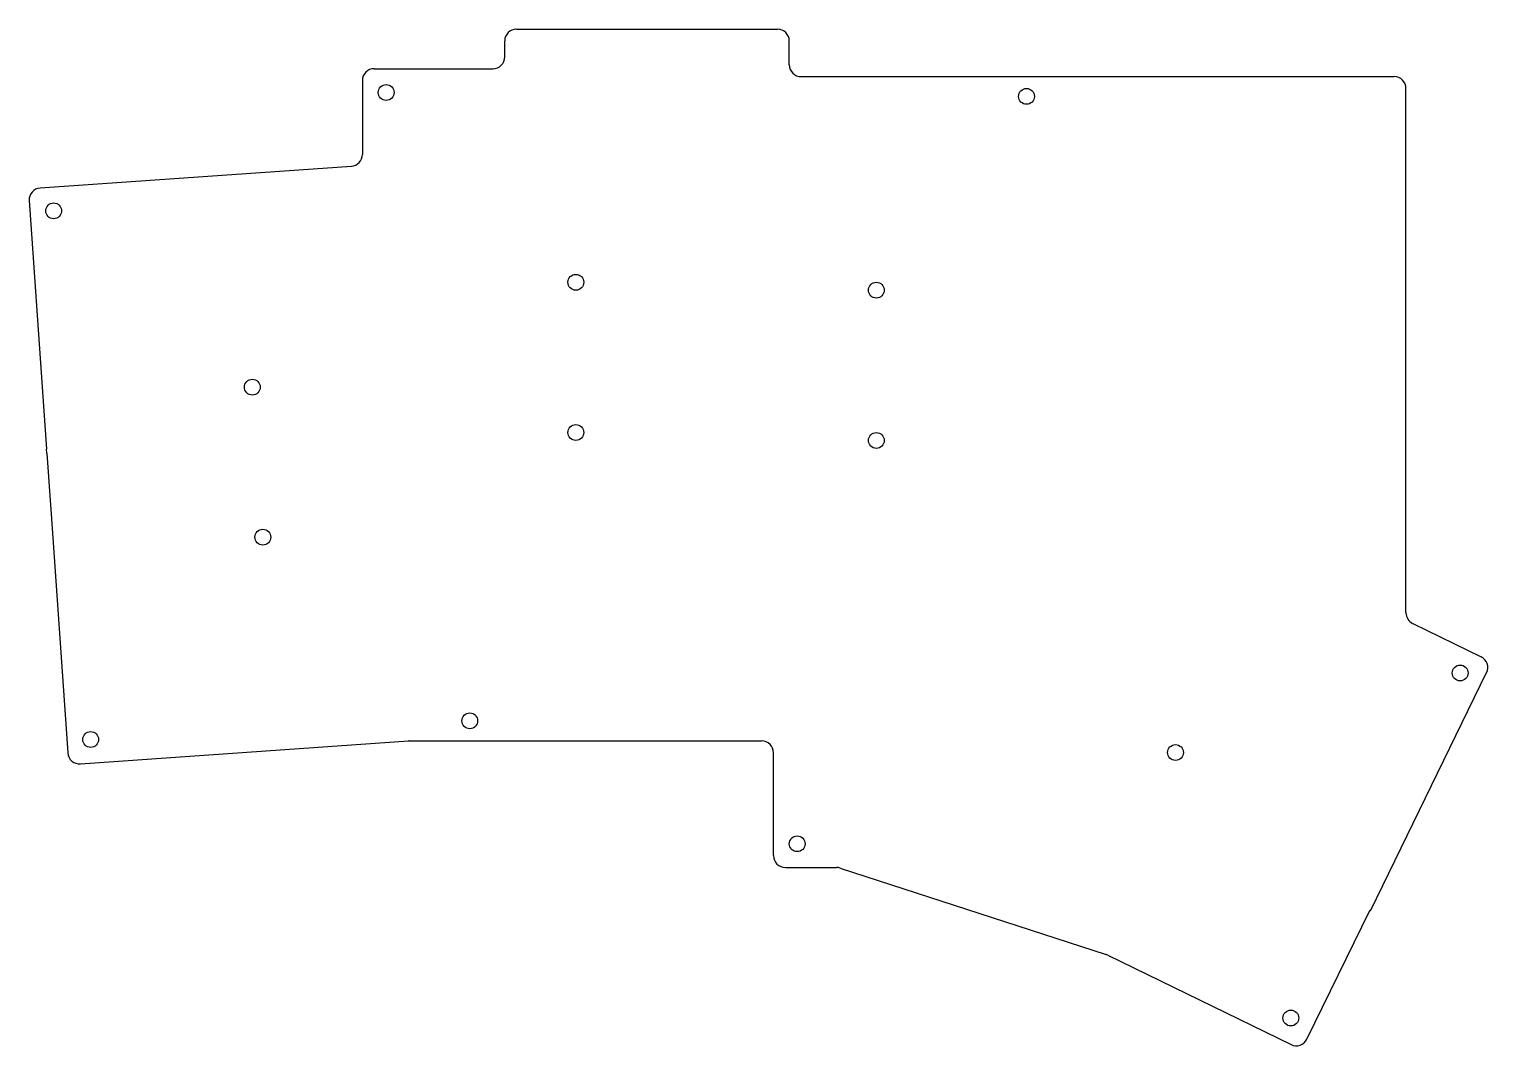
# Model space of a CAD drawing. Header units: millimetres. Extents: x -21 to 163, y -54 to 74.
import ezdxf

# ---------------------------------------------------------------- set-up
doc = ezdxf.new("R2010")
doc.units = ezdxf.units.MM

msp = doc.modelspace()

# ---------------------------------------------------------------- linework, layer by layer
for p, q in [((40.42, 74.33), (73.42, 74.33)), ((38.92, 70.83), (38.92, 72.83)), ((74.92, 69.83), (74.92, 72.83)), ((22.42, 69.33), (37.42, 69.33)), ((76.42, 68.33), (151.42, 68.33)), ((20.92, 67.83), (20.92, 58.5)), ((152.92, 10.83), (152.92, 66.83)), ((-19.83, 54.25), (19.53, 57)), ((-21.22, 52.65), (-19.03, 21.22)), ((-18.99, 20.73), (-19.03, 21.22)), ((-18.99, 20.73), (-18.57, 14.74)), ((-18.57, 14.74), (-18.54, 14.24)), ((-18.54, 14.24), (-16.34, -17.18)), ((152.92, 0.54), (152.92, 10.83)), ((153.77, -0.8), (162.43, -5.03)), ((148.43, -37.14), (163.12, -7.03)), ((-14.74, -18.57), (26.74, -15.67)), ((26.84, -15.67), (71.42, -15.67)), ((72.92, -30.17), (72.92, -17.17)), ((74.42, -31.67), (80.88, -31.67)), ((81.34, -31.74), (115, -42.68)), ((140.39, -53.38), (148.33, -37.1)), ((148.43, -37.14), (148.33, -37.1)), ((115.2, -42.76), (138.39, -54.07))]:
    msp.add_line(p, q)
for centre in [(23.92, 66.33), (104.92, 65.83), (-18.13, 51.36), (47.92, 42.33), (85.92, 41.33), (6.99, 29.06), (47.92, 23.33), (85.92, 22.33), (8.32, 10.1), (159.77, -7.07), (34.5, -13.13), (-13.45, -15.48), (123.77, -17.14), (75.92, -28.67), (138.35, -50.71)]:
    msp.add_circle(centre, 1)
for centre, start, end in [((40.42, 72.83), 90, 180), ((73.42, 72.83), 0, 90), ((37.42, 70.83), 270, 0), ((22.42, 67.83), 90, 180), ((76.42, 69.83), 180, 270), ((151.42, 66.83), 0, 90), ((19.42, 58.5), 274, 0), ((-19.73, 52.75), 94, 184), ((154.42, 0.54), 180, 244), ((161.77, -6.38), 334, 64), ((26.84, -17.17), 90, 94), ((71.42, -17.17), 0, 90), ((-14.84, -17.08), 184, 274), ((74.42, -30.17), 180, 270), ((80.88, -33.17), 72, 90), ((114.54, -44.11), 64, 72), ((139.04, -52.72), 244, 334)]:
    msp.add_arc(centre, 1.5, start, end)

doc.saveas('drawing.dxf')
